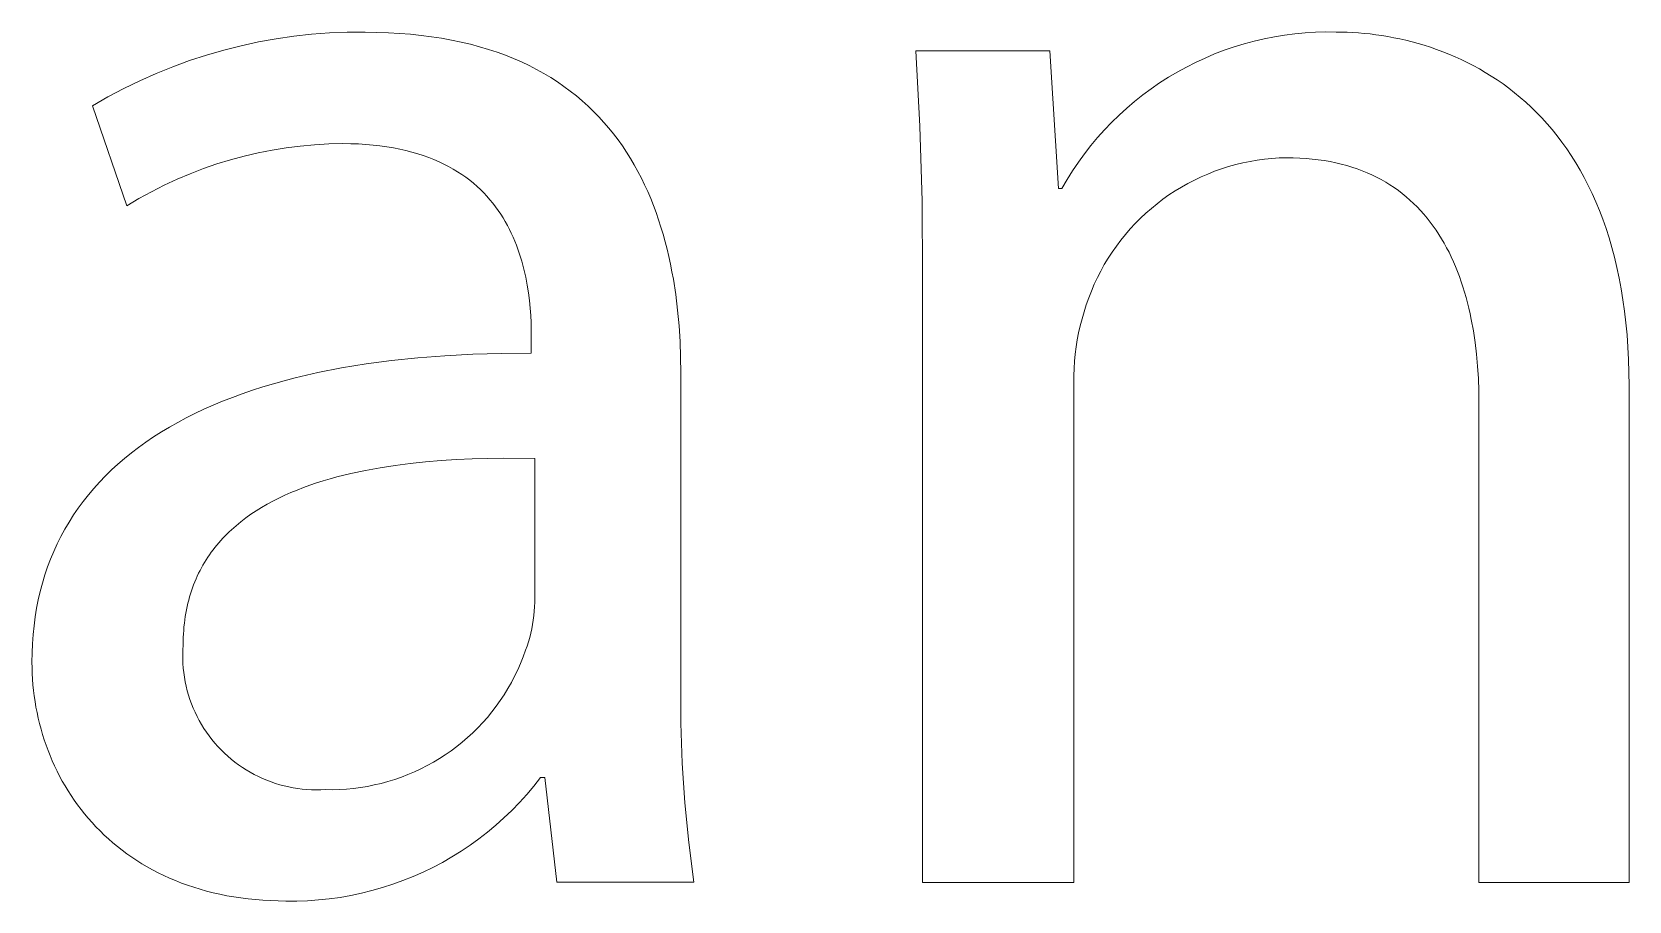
# Model space of a CAD drawing. Header units: millimetres. Extents: x -1576 to 3664, y -445 to 3215.
# Drawn here: x 2656.06 to 2704.89, y -358.2 to -331.65 of the extents above; entities that cross this region are included whole.
import ezdxf

# ---------------------------------------------------------------- set-up
doc = ezdxf.new("R2010")
doc.units = ezdxf.units.MM
doc.header["$MEASUREMENT"] = 0
doc.layers.add('Domyślny', color=7, linetype='Continuous', true_color=0x000000)

msp = doc.modelspace()

# ---------------------------------------------------------------- linework, layer by layer
at = {"layer": 'Domyślny', "color": 18, "lineweight": 15, "true_color": 0x000000}
for p, q in [((2661.924, -332.2), (2662.454, -332.067)), ((2662.454, -332.067), (2662.989, -331.952)), ((2662.989, -331.952), (2663.527, -331.856)), ((2663.527, -331.856), (2664.068, -331.778)), ((2664.068, -331.778), (2664.612, -331.719)), ((2664.612, -331.719), (2665.157, -331.679)), ((2665.157, -331.679), (2665.704, -331.658)), ((2665.704, -331.658), (2666.251, -331.656)), ((2666.251, -331.656), (2666.61, -331.66)), ((2666.61, -331.66), (2666.96, -331.672)), ((2666.96, -331.672), (2667.302, -331.691)), ((2667.302, -331.691), (2667.636, -331.717)), ((2667.636, -331.717), (2667.961, -331.751)), ((2667.961, -331.751), (2668.279, -331.792)), ((2668.279, -331.792), (2668.588, -331.839)), ((2668.588, -331.839), (2668.89, -331.894)), ((2668.89, -331.894), (2669.183, -331.956)), ((2669.183, -331.956), (2669.469, -332.024)), ((2669.469, -332.024), (2669.747, -332.098)), ((2692.819, -332.104), (2693.122, -332.011)), ((2693.122, -332.011), (2693.429, -331.929)), ((2693.429, -331.929), (2693.738, -331.857)), ((2693.738, -331.857), (2694.049, -331.795)), ((2694.049, -331.795), (2694.362, -331.745)), ((2694.362, -331.745), (2694.677, -331.704)), ((2694.677, -331.704), (2694.992, -331.675)), ((2694.992, -331.675), (2695.309, -331.656)), ((2695.309, -331.656), (2695.626, -331.648)), ((2695.626, -331.648), (2695.943, -331.651)), ((2695.943, -331.651), (2696.109, -331.653)), ((2696.109, -331.653), (2696.278, -331.657)), ((2696.278, -331.657), (2696.449, -331.665)), ((2696.449, -331.665), (2696.622, -331.677)), ((2696.622, -331.677), (2696.797, -331.692)), ((2696.797, -331.692), (2696.975, -331.71)), ((2696.975, -331.71), (2697.154, -331.733)), ((2697.154, -331.733), (2697.335, -331.759)), ((2697.335, -331.759), (2697.517, -331.789)), ((2697.517, -331.789), (2697.701, -331.823)), ((2697.701, -331.823), (2697.886, -331.861)), ((2697.886, -331.861), (2698.072, -331.903)), ((2698.072, -331.903), (2698.259, -331.95)), ((2698.259, -331.95), (2698.446, -332.001)), ((2698.446, -332.001), (2698.634, -332.056)), ((2698.634, -332.056), (2698.822, -332.117)), ((2660.365, -332.709), (2660.878, -332.521)), ((2660.878, -332.521), (2661.398, -332.352)), ((2661.398, -332.352), (2661.924, -332.2)), ((2669.747, -332.098), (2670.018, -332.179)), ((2670.018, -332.179), (2670.281, -332.267)), ((2670.281, -332.267), (2670.537, -332.36)), ((2670.537, -332.36), (2670.786, -332.459)), ((2670.786, -332.459), (2671.027, -332.565)), ((2683.211, -334.522), (2683.084, -332.227)), ((2683.084, -332.227), (2687.184, -332.227)), ((2687.184, -332.227), (2687.446, -336.432)), ((2691.642, -332.577), (2691.93, -332.444)), ((2691.93, -332.444), (2692.223, -332.32)), ((2692.223, -332.32), (2692.519, -332.207)), ((2692.519, -332.207), (2692.819, -332.104)), ((2698.822, -332.117), (2699.01, -332.182)), ((2699.01, -332.182), (2699.198, -332.251)), ((2699.198, -332.251), (2699.386, -332.326)), ((2699.386, -332.326), (2699.574, -332.406)), ((2699.574, -332.406), (2699.761, -332.491)), ((2699.761, -332.491), (2699.947, -332.581)), ((2659.358, -333.137), (2659.858, -332.914)), ((2659.858, -332.914), (2660.365, -332.709)), ((2671.027, -332.565), (2671.261, -332.676)), ((2671.261, -332.676), (2671.488, -332.792)), ((2671.488, -332.792), (2671.708, -332.914)), ((2671.708, -332.914), (2671.922, -333.042)), ((2671.922, -333.042), (2672.128, -333.175)), ((2690.54, -333.204), (2690.808, -333.033)), ((2690.808, -333.033), (2691.081, -332.872)), ((2691.081, -332.872), (2691.359, -332.719)), ((2691.359, -332.719), (2691.642, -332.577)), ((2699.947, -332.581), (2700.133, -332.676)), ((2700.133, -332.676), (2700.317, -332.777)), ((2700.317, -332.777), (2700.5, -332.884)), ((2700.5, -332.884), (2700.682, -332.996)), ((2700.682, -332.996), (2700.862, -333.114)), ((2658.384, -333.634), (2658.867, -333.377)), ((2658.867, -333.377), (2659.358, -333.137)), ((2672.128, -333.175), (2672.328, -333.313)), ((2672.328, -333.313), (2672.522, -333.456)), ((2672.522, -333.456), (2672.708, -333.603)), ((2690.024, -333.573), (2690.279, -333.384)), ((2690.279, -333.384), (2690.54, -333.204)), ((2700.862, -333.114), (2701.041, -333.237)), ((2701.041, -333.237), (2701.217, -333.367)), ((2701.217, -333.367), (2701.392, -333.503)), ((2701.392, -333.503), (2701.564, -333.645)), ((2657.91, -333.907), (2658.384, -333.634)), ((2658.957, -336.961), (2657.91, -333.907)), ((2672.708, -333.603), (2672.889, -333.756)), ((2672.889, -333.756), (2673.063, -333.913)), ((2673.063, -333.913), (2673.231, -334.074)), ((2689.299, -334.189), (2689.534, -333.975)), ((2689.534, -333.975), (2689.776, -333.77)), ((2689.776, -333.77), (2690.024, -333.573)), ((2701.564, -333.645), (2701.734, -333.793)), ((2701.734, -333.793), (2701.902, -333.947)), ((2701.902, -333.947), (2702.066, -334.108)), ((2673.231, -334.074), (2673.393, -334.24)), ((2673.393, -334.24), (2673.549, -334.411)), ((2673.549, -334.411), (2673.698, -334.585)), ((2688.853, -334.64), (2689.072, -334.41)), ((2689.072, -334.41), (2689.299, -334.189)), ((2702.066, -334.108), (2702.228, -334.276)), ((2702.228, -334.276), (2702.387, -334.45)), ((2702.387, -334.45), (2702.542, -334.631)), ((2673.698, -334.585), (2673.842, -334.763)), ((2673.842, -334.763), (2673.981, -334.945)), ((2673.981, -334.945), (2674.113, -335.131)), ((2683.281, -336.82), (2683.211, -334.522)), ((2688.438, -335.119), (2688.641, -334.876)), ((2688.641, -334.876), (2688.853, -334.64)), ((2702.542, -334.631), (2702.694, -334.819)), ((2702.694, -334.819), (2702.843, -335.014)), ((2662.552, -335.438), (2662.132, -335.551)), ((2662.977, -335.34), (2662.552, -335.438)), ((2663.404, -335.256), (2662.977, -335.34)), ((2663.834, -335.186), (2663.404, -335.256)), ((2664.266, -335.132), (2663.834, -335.186)), ((2664.7, -335.093), (2664.266, -335.132)), ((2665.135, -335.068), (2664.7, -335.093)), ((2665.57, -335.059), (2665.135, -335.068)), ((2665.81, -335.061), (2665.57, -335.059)), ((2666.043, -335.07), (2665.81, -335.061)), ((2666.269, -335.083), (2666.043, -335.07)), ((2666.489, -335.102), (2666.269, -335.083)), ((2666.702, -335.125), (2666.489, -335.102)), ((2666.91, -335.154), (2666.702, -335.125)), ((2667.111, -335.187), (2666.91, -335.154)), ((2667.306, -335.226), (2667.111, -335.187)), ((2667.494, -335.268), (2667.306, -335.226)), ((2667.677, -335.315), (2667.494, -335.268)), ((2667.855, -335.366), (2667.677, -335.315)), ((2668.026, -335.422), (2667.855, -335.366)), ((2668.192, -335.481), (2668.026, -335.422)), ((2668.352, -335.545), (2668.192, -335.481)), ((2674.113, -335.131), (2674.24, -335.321)), ((2674.24, -335.321), (2674.362, -335.514)), ((2688.056, -335.626), (2688.243, -335.369)), ((2688.243, -335.369), (2688.438, -335.119)), ((2694.425, -335.49), (2694.2, -335.497)), ((2694.627, -335.492), (2694.425, -335.49)), ((2702.843, -335.014), (2702.987, -335.216)), ((2702.987, -335.216), (2703.128, -335.425)), ((2703.128, -335.425), (2703.265, -335.641)), ((2660.897, -335.977), (2660.496, -336.147)), ((2661.304, -335.821), (2660.897, -335.977)), ((2661.715, -335.679), (2661.304, -335.821)), ((2662.132, -335.551), (2661.715, -335.679)), ((2668.507, -335.612), (2668.352, -335.545)), ((2668.656, -335.683), (2668.507, -335.612)), ((2668.8, -335.758), (2668.656, -335.683)), ((2668.939, -335.835), (2668.8, -335.758)), ((2669.073, -335.917), (2668.939, -335.835)), ((2669.202, -336.001), (2669.073, -335.917)), ((2674.362, -335.514), (2674.478, -335.71)), ((2674.478, -335.71), (2674.588, -335.909)), ((2674.588, -335.909), (2674.694, -336.112)), ((2687.71, -336.158), (2687.879, -335.889)), ((2687.879, -335.889), (2688.056, -335.626)), ((2692.223, -335.904), (2692.013, -335.987)), ((2692.435, -335.829), (2692.223, -335.904)), ((2692.65, -335.761), (2692.435, -335.829)), ((2692.867, -335.7), (2692.65, -335.761)), ((2693.086, -335.647), (2692.867, -335.7)), ((2693.306, -335.602), (2693.086, -335.647)), ((2693.528, -335.564), (2693.306, -335.602)), ((2693.751, -335.534), (2693.528, -335.564)), ((2693.976, -335.512), (2693.751, -335.534)), ((2694.2, -335.497), (2693.976, -335.512)), ((2694.825, -335.5), (2694.627, -335.492)), ((2695.018, -335.512), (2694.825, -335.5)), ((2695.207, -335.529), (2695.018, -335.512)), ((2695.393, -335.551), (2695.207, -335.529)), ((2695.574, -335.577), (2695.393, -335.551)), ((2695.752, -335.608), (2695.574, -335.577)), ((2695.925, -335.644), (2695.752, -335.608)), ((2696.095, -335.684), (2695.925, -335.644)), ((2696.261, -335.729), (2696.095, -335.684)), ((2696.423, -335.778), (2696.261, -335.729)), ((2696.581, -335.831), (2696.423, -335.778)), ((2696.736, -335.888), (2696.581, -335.831)), ((2696.887, -335.95), (2696.736, -335.888)), ((2697.034, -336.016), (2696.887, -335.95)), ((2703.265, -335.641), (2703.397, -335.865)), ((2703.397, -335.865), (2703.525, -336.096)), ((2660.101, -336.33), (2659.713, -336.527)), ((2660.496, -336.147), (2660.101, -336.33)), ((2669.326, -336.088), (2669.202, -336.001)), ((2669.445, -336.178), (2669.326, -336.088)), ((2669.56, -336.271), (2669.445, -336.178)), ((2669.67, -336.367), (2669.56, -336.271)), ((2669.775, -336.465), (2669.67, -336.367)), ((2669.876, -336.566), (2669.775, -336.465)), ((2674.694, -336.112), (2674.794, -336.318)), ((2674.794, -336.318), (2674.89, -336.526)), ((2687.446, -336.432), (2687.551, -336.432)), ((2687.551, -336.432), (2687.71, -336.158)), ((2691.207, -336.387), (2691.015, -336.504)), ((2691.403, -336.277), (2691.207, -336.387)), ((2691.603, -336.173), (2691.403, -336.277)), ((2691.807, -336.076), (2691.603, -336.173)), ((2692.013, -335.987), (2691.807, -336.076)), ((2697.177, -336.085), (2697.034, -336.016)), ((2697.317, -336.159), (2697.177, -336.085)), ((2697.453, -336.237), (2697.317, -336.159)), ((2697.585, -336.319), (2697.453, -336.237)), ((2697.714, -336.404), (2697.585, -336.319)), ((2697.84, -336.493), (2697.714, -336.404)), ((2703.525, -336.096), (2703.648, -336.335)), ((2703.648, -336.335), (2703.767, -336.582)), ((2659.331, -336.737), (2658.957, -336.961)), ((2659.713, -336.527), (2659.331, -336.737)), ((2669.972, -336.669), (2669.876, -336.566)), ((2670.064, -336.774), (2669.972, -336.669)), ((2670.153, -336.881), (2670.064, -336.774)), ((2670.237, -336.99), (2670.153, -336.881)), ((2674.89, -336.526), (2674.98, -336.737)), ((2674.98, -336.737), (2675.066, -336.951)), ((2675.066, -336.951), (2675.146, -337.167)), ((2683.293, -339.119), (2683.281, -336.82)), ((2690.464, -336.894), (2690.289, -337.037)), ((2690.643, -336.758), (2690.464, -336.894)), ((2690.827, -336.628), (2690.643, -336.758)), ((2691.015, -336.504), (2690.827, -336.628)), ((2697.962, -336.586), (2697.84, -336.493)), ((2698.08, -336.682), (2697.962, -336.586)), ((2698.195, -336.783), (2698.08, -336.682)), ((2698.307, -336.886), (2698.195, -336.783)), ((2698.415, -336.993), (2698.307, -336.886)), ((2703.767, -336.582), (2703.881, -336.836)), ((2703.881, -336.836), (2703.989, -337.098)), ((2670.317, -337.101), (2670.237, -336.99)), ((2670.393, -337.214), (2670.317, -337.101)), ((2670.465, -337.328), (2670.393, -337.214)), ((2670.534, -337.443), (2670.465, -337.328)), ((2670.599, -337.56), (2670.534, -337.443)), ((2675.146, -337.167), (2675.222, -337.386)), ((2675.222, -337.386), (2675.294, -337.607)), ((2689.955, -337.339), (2689.797, -337.499)), ((2690.12, -337.185), (2689.955, -337.339)), ((2690.289, -337.037), (2690.12, -337.185)), ((2698.52, -337.103), (2698.415, -336.993)), ((2698.621, -337.217), (2698.52, -337.103)), ((2698.72, -337.334), (2698.621, -337.217)), ((2698.815, -337.454), (2698.72, -337.334)), ((2703.989, -337.098), (2704.093, -337.369)), ((2704.093, -337.369), (2704.19, -337.647)), ((2670.66, -337.678), (2670.599, -337.56)), ((2670.718, -337.797), (2670.66, -337.678)), ((2670.773, -337.916), (2670.718, -337.797)), ((2670.825, -338.037), (2670.773, -337.916)), ((2675.294, -337.607), (2675.361, -337.83)), ((2675.361, -337.83), (2675.423, -338.055)), ((2689.496, -337.834), (2689.354, -338.009)), ((2689.643, -337.664), (2689.496, -337.834)), ((2689.797, -337.499), (2689.643, -337.664)), ((2698.906, -337.577), (2698.815, -337.454)), ((2698.995, -337.704), (2698.906, -337.577)), ((2699.08, -337.833), (2698.995, -337.704)), ((2699.162, -337.965), (2699.08, -337.833)), ((2704.19, -337.647), (2704.283, -337.933)), ((2670.873, -338.158), (2670.825, -338.037)), ((2670.918, -338.28), (2670.873, -338.158)), ((2670.961, -338.402), (2670.918, -338.28)), ((2671, -338.525), (2670.961, -338.402)), ((2675.423, -338.055), (2675.482, -338.281)), ((2675.482, -338.281), (2675.536, -338.51)), ((2689.089, -338.374), (2688.967, -338.562)), ((2689.219, -338.189), (2689.089, -338.374)), ((2689.354, -338.009), (2689.219, -338.189)), ((2699.241, -338.1), (2699.162, -337.965)), ((2699.317, -338.238), (2699.241, -338.1)), ((2699.39, -338.379), (2699.317, -338.238)), ((2699.46, -338.522), (2699.39, -338.379)), ((2704.283, -337.933), (2704.369, -338.228)), ((2704.369, -338.228), (2704.45, -338.532)), ((2671.037, -338.647), (2671, -338.525)), ((2671.071, -338.77), (2671.037, -338.647)), ((2671.102, -338.893), (2671.071, -338.77)), ((2671.131, -339.015), (2671.102, -338.893)), ((2675.536, -338.51), (2675.586, -338.74)), ((2675.586, -338.74), (2675.631, -338.971)), ((2688.85, -338.755), (2688.741, -338.952)), ((2688.967, -338.562), (2688.85, -338.755)), ((2699.527, -338.668), (2699.46, -338.522)), ((2699.591, -338.817), (2699.527, -338.668)), ((2699.652, -338.968), (2699.591, -338.817)), ((2704.45, -338.532), (2704.524, -338.843)), ((2704.524, -338.843), (2704.592, -339.164)), ((2671.157, -339.137), (2671.131, -339.015)), ((2671.204, -339.379), (2671.157, -339.137)), ((2671.241, -339.619), (2671.204, -339.379)), ((2675.631, -338.971), (2675.673, -339.204)), ((2675.673, -339.204), (2675.746, -339.673)), ((2683.293, -357.632), (2683.293, -339.119)), ((2688.542, -339.356), (2688.454, -339.563)), ((2688.638, -339.152), (2688.542, -339.356)), ((2688.741, -338.952), (2688.638, -339.152)), ((2699.71, -339.121), (2699.652, -338.968)), ((2699.765, -339.277), (2699.71, -339.121)), ((2699.817, -339.436), (2699.765, -339.277)), ((2704.592, -339.164), (2704.654, -339.493)), ((2671.271, -339.854), (2671.241, -339.619)), ((2671.294, -340.085), (2671.271, -339.854)), ((2675.746, -339.673), (2675.803, -340.146)), ((2688.372, -339.773), (2688.298, -339.986)), ((2688.454, -339.563), (2688.372, -339.773)), ((2699.866, -339.596), (2699.817, -339.436)), ((2699.913, -339.759), (2699.866, -339.596)), ((2699.957, -339.924), (2699.913, -339.759)), ((2704.654, -339.493), (2704.709, -339.831)), ((2704.709, -339.831), (2704.757, -340.178)), ((2671.31, -340.31), (2671.294, -340.085)), ((2671.321, -340.528), (2671.31, -340.31)), ((2675.803, -340.146), (2675.847, -340.622)), ((2688.231, -340.201), (2688.168, -340.411)), ((2688.298, -339.986), (2688.231, -340.201)), ((2699.998, -340.09), (2699.957, -339.924)), ((2700.036, -340.259), (2699.998, -340.09)), ((2700.072, -340.43), (2700.036, -340.259)), ((2704.757, -340.178), (2704.799, -340.534)), ((2671.327, -340.738), (2671.321, -340.528)), ((2671.328, -340.939), (2671.327, -340.738)), ((2675.847, -340.622), (2675.877, -341.099)), ((2688.064, -340.838), (2688.022, -341.053)), ((2688.113, -340.624), (2688.064, -340.838)), ((2688.168, -340.411), (2688.113, -340.624)), ((2700.135, -340.778), (2700.072, -340.43)), ((2700.188, -341.132), (2700.135, -340.778)), ((2704.799, -340.534), (2704.833, -340.899)), ((2671.328, -341.462), (2671.328, -340.939)), ((2675.877, -341.099), (2675.894, -341.578)), ((2687.987, -341.27), (2687.959, -341.488)), ((2688.022, -341.053), (2687.987, -341.27)), ((2700.231, -341.493), (2700.188, -341.132)), ((2704.833, -340.899), (2704.86, -341.273)), ((2704.86, -341.273), (2704.879, -341.656)), ((2665.528, -341.912), (2666.278, -341.789)), ((2666.278, -341.789), (2667.054, -341.686)), ((2667.054, -341.686), (2667.857, -341.602)), ((2667.857, -341.602), (2668.686, -341.537)), ((2668.686, -341.537), (2669.541, -341.493)), ((2669.541, -341.493), (2670.422, -341.468)), ((2670.422, -341.468), (2671.328, -341.462)), ((2675.894, -341.578), (2675.9, -342.056)), ((2687.938, -341.706), (2687.924, -341.926)), ((2687.959, -341.488), (2687.938, -341.706)), ((2700.264, -341.86), (2700.231, -341.493)), ((2704.879, -341.656), (2704.891, -342.049)), ((2663.442, -342.395), (2663.773, -342.303)), ((2663.773, -342.303), (2664.11, -342.215)), ((2664.11, -342.215), (2664.806, -342.054)), ((2664.806, -342.054), (2665.528, -341.912)), ((2675.9, -342.056), (2675.9, -351.548)), ((2687.924, -341.926), (2687.917, -342.145)), ((2687.917, -342.145), (2687.917, -342.365)), ((2700.287, -342.233), (2700.264, -341.86)), ((2700.301, -342.61), (2700.287, -342.233)), ((2704.891, -342.049), (2704.895, -342.452)), ((2661.892, -342.927), (2662.188, -342.811)), ((2662.188, -342.811), (2662.491, -342.7)), ((2662.491, -342.7), (2662.801, -342.594)), ((2662.801, -342.594), (2663.118, -342.492)), ((2663.118, -342.492), (2663.442, -342.395)), ((2687.917, -342.365), (2687.917, -357.632)), ((2700.306, -342.993), (2700.301, -342.61)), ((2704.895, -342.452), (2704.895, -357.632)), ((2660.778, -343.436), (2661.046, -343.302)), ((2661.046, -343.302), (2661.321, -343.172)), ((2661.321, -343.172), (2661.603, -343.047)), ((2661.603, -343.047), (2661.892, -342.927)), ((2700.306, -357.632), (2700.306, -342.993)), ((2660.017, -343.866), (2660.264, -343.718)), ((2660.264, -343.718), (2660.517, -343.575)), ((2660.517, -343.575), (2660.778, -343.436)), ((2659.321, -344.337), (2659.546, -344.175)), ((2659.546, -344.175), (2659.778, -344.018)), ((2659.778, -344.018), (2660.017, -343.866)), ((2658.69, -344.847), (2658.893, -344.673)), ((2658.893, -344.673), (2659.103, -344.502)), ((2659.103, -344.502), (2659.321, -344.337)), ((2668.569, -344.739), (2668.095, -344.779)), ((2669.045, -344.708), (2668.569, -344.739)), ((2669.523, -344.686), (2669.045, -344.708)), ((2670.481, -344.666), (2669.523, -344.686)), ((2671.433, -344.673), (2670.481, -344.666)), ((2671.433, -349.07), (2671.433, -344.673)), ((2658.125, -345.398), (2658.306, -345.21)), ((2658.306, -345.21), (2658.494, -345.027)), ((2658.494, -345.027), (2658.69, -344.847)), ((2665.386, -345.241), (2665.175, -345.3)), ((2665.816, -345.135), (2665.386, -345.241)), ((2666.256, -345.041), (2665.816, -345.135)), ((2666.706, -344.959), (2666.256, -345.041)), ((2667.163, -344.888), (2666.706, -344.959)), ((2667.626, -344.828), (2667.163, -344.888)), ((2668.095, -344.779), (2667.626, -344.828)), ((2657.785, -345.787), (2657.951, -345.591)), ((2657.951, -345.591), (2658.125, -345.398)), ((2663.977, -345.721), (2663.79, -345.803)), ((2664.168, -345.641), (2663.977, -345.721)), ((2664.362, -345.566), (2664.168, -345.641)), ((2664.561, -345.494), (2664.362, -345.566)), ((2664.762, -345.426), (2664.561, -345.494)), ((2664.967, -345.361), (2664.762, -345.426)), ((2665.175, -345.3), (2664.967, -345.361)), ((2657.332, -346.404), (2657.475, -346.194)), ((2657.475, -346.194), (2657.627, -345.988)), ((2657.627, -345.988), (2657.785, -345.787)), ((2663.083, -346.174), (2662.917, -346.277)), ((2663.253, -346.075), (2663.083, -346.174)), ((2663.428, -345.981), (2663.253, -346.075)), ((2663.607, -345.89), (2663.428, -345.981)), ((2663.79, -345.803), (2663.607, -345.89)), ((2657.067, -346.836), (2657.196, -346.618)), ((2657.196, -346.618), (2657.332, -346.404)), ((2662.375, -346.669), (2662.303, -346.73)), ((2662.449, -346.61), (2662.375, -346.669)), ((2662.6, -346.495), (2662.449, -346.61)), ((2662.756, -346.383), (2662.6, -346.495)), ((2662.917, -346.277), (2662.756, -346.383)), ((2656.833, -347.286), (2656.946, -347.059)), ((2656.946, -347.059), (2657.067, -346.836)), ((2661.834, -347.184), (2661.773, -347.254)), ((2661.897, -347.116), (2661.834, -347.184)), ((2661.961, -347.049), (2661.897, -347.116)), ((2662.027, -346.983), (2661.961, -347.049)), ((2662.094, -346.918), (2662.027, -346.983)), ((2662.162, -346.854), (2662.094, -346.918)), ((2662.232, -346.791), (2662.162, -346.854)), ((2662.303, -346.73), (2662.232, -346.791)), ((2656.629, -347.752), (2656.727, -347.517)), ((2656.727, -347.517), (2656.833, -347.286)), ((2661.437, -347.697), (2661.386, -347.775)), ((2661.489, -347.62), (2661.437, -347.697)), ((2661.543, -347.544), (2661.489, -347.62)), ((2661.598, -347.47), (2661.543, -347.544)), ((2661.655, -347.397), (2661.598, -347.47)), ((2661.713, -347.325), (2661.655, -347.397)), ((2661.773, -347.254), (2661.713, -347.325)), ((2656.456, -348.236), (2656.539, -347.992)), ((2656.539, -347.992), (2656.629, -347.752)), ((2661.158, -348.183), (2661.117, -348.269)), ((2661.2, -348.099), (2661.158, -348.183)), ((2661.244, -348.016), (2661.2, -348.099)), ((2661.29, -347.934), (2661.244, -348.016)), ((2661.337, -347.854), (2661.29, -347.934)), ((2661.386, -347.775), (2661.337, -347.854)), ((2656.314, -348.736), (2656.382, -348.484)), ((2656.382, -348.484), (2656.456, -348.236)), ((2660.972, -348.624), (2660.94, -348.717)), ((2661.005, -348.534), (2660.972, -348.624)), ((2661.041, -348.444), (2661.005, -348.534)), ((2661.078, -348.356), (2661.041, -348.444)), ((2661.117, -348.269), (2661.078, -348.356)), ((2656.204, -349.253), (2656.255, -348.992)), ((2656.255, -348.992), (2656.314, -348.736)), ((2660.83, -349.099), (2660.807, -349.198)), ((2660.854, -349.001), (2660.83, -349.099)), ((2660.881, -348.905), (2660.854, -349.001)), ((2660.909, -348.81), (2660.881, -348.905)), ((2660.94, -348.717), (2660.909, -348.81)), ((2671.429, -349.206), (2671.433, -349.07)), ((2656.124, -349.786), (2656.16, -349.518)), ((2656.16, -349.518), (2656.204, -349.253)), ((2660.735, -349.607), (2660.722, -349.713)), ((2660.75, -349.503), (2660.735, -349.607)), ((2660.767, -349.4), (2660.75, -349.503)), ((2660.786, -349.298), (2660.767, -349.4)), ((2660.807, -349.198), (2660.786, -349.298)), ((2671.37, -349.748), (2671.391, -349.614)), ((2671.391, -349.614), (2671.408, -349.478)), ((2671.408, -349.478), (2671.421, -349.342)), ((2671.421, -349.342), (2671.429, -349.206)), ((2656.077, -350.336), (2656.097, -350.059)), ((2656.097, -350.059), (2656.124, -349.786)), ((2660.694, -350.039), (2660.689, -350.151)), ((2660.701, -349.929), (2660.694, -350.039)), ((2660.71, -349.82), (2660.701, -349.929)), ((2660.722, -349.713), (2660.71, -349.82)), ((2671.281, -350.147), (2671.315, -350.015)), ((2671.315, -350.015), (2671.345, -349.882)), ((2671.345, -349.882), (2671.37, -349.748)), ((2656.061, -350.902), (2656.065, -350.617)), ((2656.065, -350.617), (2656.077, -350.336)), ((2660.676, -350.519), (2660.671, -350.659)), ((2660.685, -350.379), (2660.676, -350.519)), ((2660.686, -350.264), (2660.685, -350.379)), ((2660.689, -350.151), (2660.686, -350.264)), ((2671.081, -350.739), (2671.154, -350.536)), ((2671.154, -350.536), (2671.2, -350.408)), ((2671.2, -350.408), (2671.243, -350.278)), ((2671.243, -350.278), (2671.281, -350.147)), ((2656.063, -351.075), (2656.061, -350.902)), ((2656.068, -351.247), (2656.063, -351.075)), ((2660.671, -350.659), (2660.672, -350.8)), ((2660.672, -350.8), (2660.677, -350.94)), ((2660.677, -350.94), (2660.688, -351.081)), ((2660.688, -351.081), (2660.703, -351.22)), ((2670.913, -351.136), (2671, -350.939)), ((2671, -350.939), (2671.081, -350.739)), ((2656.078, -351.419), (2656.068, -351.247)), ((2656.091, -351.591), (2656.078, -351.419)), ((2656.109, -351.762), (2656.091, -351.591)), ((2660.703, -351.22), (2660.723, -351.359)), ((2660.723, -351.359), (2660.747, -351.498)), ((2660.747, -351.498), (2660.777, -351.635)), ((2670.612, -351.709), (2670.719, -351.522)), ((2670.719, -351.522), (2670.819, -351.331)), ((2670.819, -351.331), (2670.913, -351.136)), ((2675.9, -351.548), (2675.902, -352.766)), ((2656.13, -351.933), (2656.109, -351.762)), ((2656.155, -352.103), (2656.13, -351.933)), ((2660.777, -351.635), (2660.811, -351.772)), ((2660.811, -351.772), (2660.849, -351.907)), ((2660.849, -351.907), (2660.893, -352.04)), ((2660.893, -352.04), (2660.941, -352.172)), ((2670.254, -352.248), (2670.38, -352.072)), ((2670.38, -352.072), (2670.499, -351.893)), ((2670.499, -351.893), (2670.612, -351.709)), ((2656.184, -352.273), (2656.155, -352.103)), ((2656.217, -352.441), (2656.184, -352.273)), ((2656.253, -352.609), (2656.217, -352.441)), ((2660.941, -352.172), (2660.993, -352.303)), ((2660.993, -352.303), (2661.05, -352.431)), ((2661.05, -352.431), (2661.111, -352.558)), ((2661.111, -352.558), (2661.177, -352.682)), ((2669.985, -352.585), (2670.123, -352.419)), ((2670.123, -352.419), (2670.254, -352.248)), ((2656.293, -352.776), (2656.253, -352.609)), ((2656.338, -352.943), (2656.293, -352.776)), ((2656.386, -353.107), (2656.338, -352.943)), ((2661.177, -352.682), (2661.247, -352.804)), ((2661.247, -352.804), (2661.321, -352.923)), ((2661.321, -352.923), (2661.399, -353.04)), ((2661.399, -353.04), (2661.481, -353.155)), ((2669.382, -353.201), (2669.541, -353.055)), ((2669.541, -353.055), (2669.694, -352.904)), ((2669.694, -352.904), (2669.843, -352.747)), ((2669.843, -352.747), (2669.985, -352.585)), ((2675.902, -352.766), (2675.943, -353.984)), ((2656.437, -353.271), (2656.386, -353.107)), ((2656.493, -353.434), (2656.437, -353.271)), ((2656.552, -353.595), (2656.493, -353.434)), ((2661.481, -353.155), (2661.566, -353.266)), ((2661.566, -353.266), (2661.656, -353.374)), ((2661.656, -353.374), (2661.749, -353.479)), ((2661.749, -353.479), (2661.846, -353.581)), ((2668.877, -353.606), (2669.05, -353.477)), ((2669.05, -353.477), (2669.219, -353.342)), ((2669.219, -353.342), (2669.382, -353.201)), ((2656.616, -353.755), (2656.552, -353.595)), ((2656.683, -353.913), (2656.616, -353.755)), ((2656.754, -354.07), (2656.683, -353.913)), ((2661.846, -353.581), (2661.946, -353.679)), ((2661.946, -353.679), (2662.05, -353.774)), ((2662.05, -353.774), (2662.157, -353.866)), ((2662.157, -353.866), (2662.267, -353.953)), ((2662.267, -353.953), (2662.379, -354.037)), ((2662.379, -354.037), (2662.495, -354.117)), ((2668.145, -354.061), (2668.334, -353.957)), ((2668.334, -353.957), (2668.519, -353.846)), ((2668.519, -353.846), (2668.7, -353.729)), ((2668.7, -353.729), (2668.877, -353.606)), ((2675.943, -353.984), (2676.023, -355.2)), ((2656.828, -354.225), (2656.754, -354.07)), ((2656.907, -354.379), (2656.828, -354.225)), ((2656.989, -354.53), (2656.907, -354.379)), ((2657.075, -354.68), (2656.989, -354.53)), ((2662.495, -354.117), (2662.613, -354.193)), ((2662.613, -354.193), (2662.734, -354.264)), ((2662.734, -354.264), (2662.857, -354.332)), ((2662.857, -354.332), (2662.983, -354.395)), ((2662.983, -354.395), (2663.111, -354.454)), ((2663.111, -354.454), (2663.24, -354.509)), ((2663.24, -354.509), (2663.371, -354.559)), ((2666.947, -354.546), (2667.154, -354.483)), ((2667.154, -354.483), (2667.357, -354.412)), ((2667.357, -354.412), (2667.559, -354.335)), ((2667.559, -354.335), (2667.757, -354.25)), ((2667.757, -354.25), (2667.953, -354.159)), ((2667.953, -354.159), (2668.145, -354.061)), ((2671.608, -354.427), (2671.402, -354.688)), ((2671.747, -354.427), (2671.608, -354.427)), ((2672.114, -357.62), (2671.747, -354.427)), ((2657.165, -354.828), (2657.075, -354.68)), ((2657.258, -354.974), (2657.165, -354.828)), ((2657.356, -355.117), (2657.258, -354.974)), ((2663.371, -354.559), (2663.504, -354.604)), ((2663.504, -354.604), (2663.639, -354.645)), ((2663.639, -354.645), (2663.775, -354.681)), ((2663.775, -354.681), (2663.912, -354.713)), ((2663.912, -354.713), (2664.049, -354.74)), ((2664.049, -354.74), (2664.188, -354.762)), ((2664.188, -354.762), (2664.328, -354.779)), ((2664.328, -354.779), (2664.468, -354.792)), ((2664.468, -354.792), (2664.608, -354.799)), ((2664.608, -354.799), (2664.748, -354.802)), ((2664.748, -354.802), (2664.889, -354.8)), ((2664.889, -354.8), (2665.029, -354.793)), ((2665.029, -354.793), (2665.245, -354.795)), ((2665.245, -354.795), (2665.461, -354.79)), ((2665.461, -354.79), (2665.676, -354.777)), ((2665.676, -354.777), (2665.891, -354.757)), ((2665.891, -354.757), (2666.105, -354.729)), ((2666.105, -354.729), (2666.318, -354.694)), ((2666.318, -354.694), (2666.529, -354.652)), ((2666.529, -354.652), (2666.739, -354.603)), ((2666.739, -354.603), (2666.947, -354.546)), ((2671.188, -354.942), (2670.964, -355.188)), ((2671.402, -354.688), (2671.188, -354.942)), ((2657.457, -355.259), (2657.356, -355.117)), ((2657.562, -355.398), (2657.457, -355.259)), ((2657.671, -355.535), (2657.562, -355.398)), ((2670.733, -355.427), (2670.493, -355.657)), ((2670.964, -355.188), (2670.733, -355.427)), ((2676.023, -355.2), (2676.143, -356.412)), ((2657.783, -355.669), (2657.671, -355.535)), ((2657.899, -355.801), (2657.783, -355.669)), ((2658.019, -355.93), (2657.899, -355.801)), ((2658.143, -356.056), (2658.019, -355.93)), ((2670.245, -355.879), (2669.99, -356.091)), ((2670.493, -355.657), (2670.245, -355.879)), ((2658.271, -356.18), (2658.143, -356.056)), ((2658.402, -356.301), (2658.271, -356.18)), ((2658.537, -356.418), (2658.402, -356.301)), ((2658.676, -356.533), (2658.537, -356.418)), ((2669.727, -356.295), (2669.458, -356.49)), ((2669.99, -356.091), (2669.727, -356.295)), ((2676.143, -356.412), (2676.301, -357.62)), ((2658.818, -356.645), (2658.676, -356.533)), ((2658.964, -356.754), (2658.818, -356.645)), ((2659.114, -356.859), (2658.964, -356.754)), ((2659.268, -356.961), (2659.114, -356.859)), ((2659.425, -357.059), (2659.268, -356.961)), ((2668.9, -356.85), (2668.611, -357.016)), ((2669.182, -356.675), (2668.9, -356.85)), ((2669.458, -356.49), (2669.182, -356.675)), ((2659.586, -357.154), (2659.425, -357.059)), ((2659.751, -357.246), (2659.586, -357.154)), ((2659.92, -357.334), (2659.751, -357.246)), ((2660.092, -357.418), (2659.92, -357.334)), ((2660.268, -357.498), (2660.092, -357.418)), ((2667.714, -357.45), (2667.406, -357.574)), ((2668.018, -357.316), (2667.714, -357.45)), ((2668.317, -357.171), (2668.018, -357.316)), ((2668.611, -357.016), (2668.317, -357.171)), ((2660.448, -357.574), (2660.268, -357.498)), ((2660.631, -357.646), (2660.448, -357.574)), ((2660.818, -357.714), (2660.631, -357.646)), ((2661.009, -357.778), (2660.818, -357.714)), ((2661.204, -357.838), (2661.009, -357.778)), ((2661.402, -357.894), (2661.204, -357.838)), ((2661.604, -357.945), (2661.402, -357.894)), ((2661.81, -357.991), (2661.604, -357.945)), ((2666.457, -357.879), (2666.134, -357.959)), ((2666.777, -357.788), (2666.457, -357.879)), ((2667.093, -357.686), (2666.777, -357.788)), ((2667.406, -357.574), (2667.093, -357.686)), ((2676.301, -357.62), (2672.114, -357.62)), ((2687.917, -357.632), (2683.293, -357.632)), ((2704.895, -357.632), (2700.306, -357.632)), ((2662.019, -358.033), (2661.81, -357.991)), ((2662.232, -358.071), (2662.019, -358.033)), ((2662.448, -358.104), (2662.232, -358.071)), ((2662.669, -358.131), (2662.448, -358.104)), ((2662.893, -358.154), (2662.669, -358.131)), ((2663.12, -358.172), (2662.893, -358.154)), ((2663.352, -358.185), (2663.12, -358.172)), ((2663.587, -358.193), (2663.352, -358.185)), ((2663.825, -358.196), (2663.587, -358.193)), ((2664.158, -358.197), (2663.825, -358.196)), ((2664.49, -358.186), (2664.158, -358.197)), ((2664.822, -358.163), (2664.49, -358.186)), ((2665.152, -358.129), (2664.822, -358.163)), ((2665.481, -358.084), (2665.152, -358.129)), ((2665.809, -358.027), (2665.481, -358.084)), ((2666.134, -357.959), (2665.809, -358.027))]:
    msp.add_line(p, q, dxfattribs=at)

doc.saveas('drawing.dxf')
